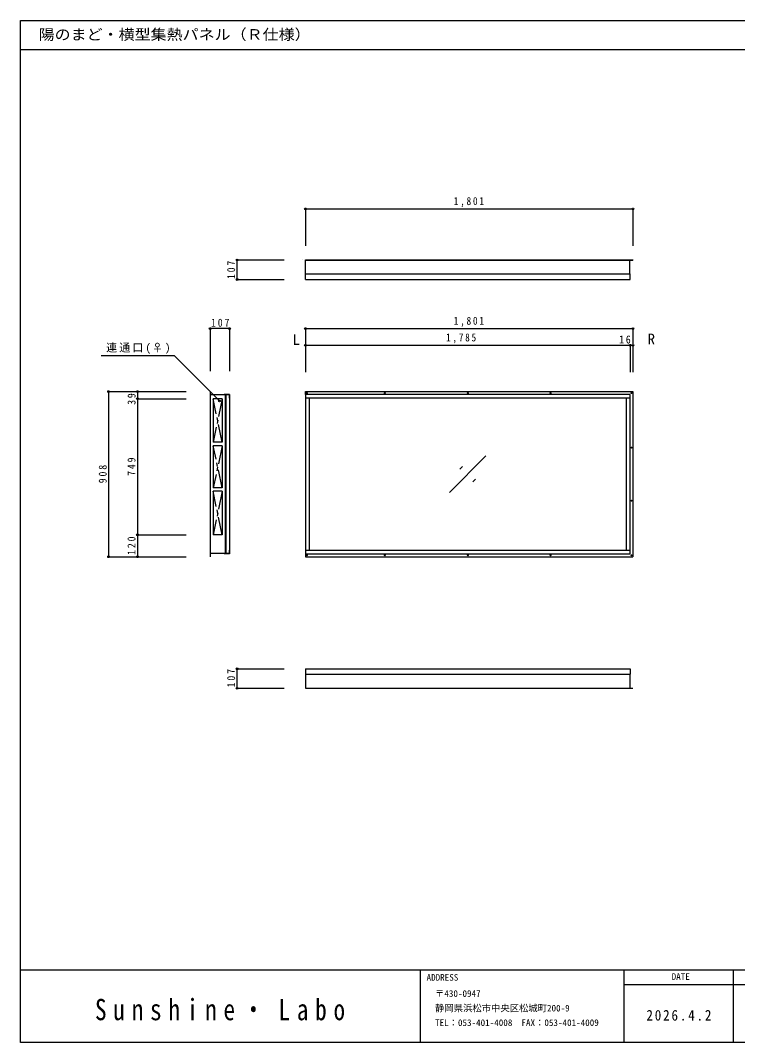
# Model space of a CAD drawing. Units: millimetres at full size, sheet at 1:20. Extents: x -8423 to 8057, y -10732 to 12708.
# Drawn here: x -8423 to -4479, y -10732 to -5112 of the extents above; entities that cross this region are included whole.
import ezdxf
from ezdxf.enums import TextEntityAlignment as Align

# ---------------------------------------------------------------- set-up
doc = ezdxf.new("R2010")
doc.units = ezdxf.units.MM
doc.header["$LTSCALE"] = 20
doc.header["$PDMODE"] = 32
doc.header["$PDSIZE"] = 10
doc.linetypes.add('CHAIN1', pattern=[8, 5, -1, 1, -1])
doc.layers.add('0-0', color=4, linetype='Continuous')
doc.styles.add('ＭＳ ゴシック', font='')
doc.styles.add('ＭＳ 明朝', font='')
doc.styles.get('ＭＳ ゴシック').set_extended_font_data('MS Gothic')
doc.styles.get('ＭＳ 明朝').set_extended_font_data('MS Mincho')

msp = doc.modelspace()

# ---------------------------------------------------------------- linework, layer by layer
at = {"layer": '0-0', "color": 5}
for p, q in [((-8422.54, -5272.42), (-342.54, -5272.42)), ((-8422.54, -10332.42), (-342.54, -10332.42)), ((-342.54, -10732.42), (-8422.54, -10732.42))]:
    msp.add_line(p, q, dxfattribs=at)
at = {"layer": '0-0'}
for p, q in [((-6854.78, -6148.92), (-6854.78, -6351.63)), ((-6854.78, -6148.92), (-5053.78, -6148.92)), ((-6854.78, -6148.92), (-6854.78, -6351.63)), ((-5053.78, -6148.92), (-5053.78, -6351.63)), ((-7231.13, -6429.52), (-6972.21, -6429.52)), ((-7231.13, -6536.52), (-7231.13, -6429.52)), ((-7231.13, -6536.52), (-6972.21, -6536.52)), ((-7272.4, -6806.94), (-7379.4, -6806.94)), ((-7379.4, -6806.94), (-7379.4, -7041.66)), ((-7272.4, -6806.94), (-7272.4, -7041.66)), ((-6854.78, -6806.94), (-5053.78, -6806.94)), ((-6854.78, -6806.94), (-6854.78, -7041.66)), ((-5053.78, -6806.94), (-5053.78, -7041.66)), ((-6854.78, -6898.58), (-5069.28, -6898.58)), ((-6854.78, -6898.58), (-6854.78, -7047.04)), ((-5069.28, -6898.58), (-5069.28, -7047.04)), ((-5069.28, -6898.58), (-5053.78, -6898.58)), ((-5053.78, -6898.58), (-5053.78, -7047.04)), ((-7978.17, -6954.9), (-7577.3, -6954.9)), ((-7327.45, -7204.76), (-7577.3, -6954.9)), ((-7937.59, -7153.09), (-7937.59, -8061.09)), ((-7937.59, -7153.09), (-7511.2, -7153.09)), ((-7779.09, -7153.09), (-7779.09, -7192.09)), ((-7779.09, -7153.09), (-7511.2, -7153.09)), ((-7779.09, -7192.09), (-7511.2, -7192.09)), ((-7779.09, -7192.09), (-7779.09, -7941.09)), ((-7312.9, -7192.09), (-7362.9, -7192.09)), ((-7362.9, -7192.09), (-7362.9, -7431.76)), ((-6854.78, -7168.59), (-6854.78, -7153.09)), ((-7312.9, -7451.76), (-7312.9, -7681.43)), ((-6062.78, -7707.09), (-5862.78, -7507.09)), ((-6005.21, -7578.81), (-5991.07, -7564.67)), ((-5934.5, -7649.52), (-5920.36, -7635.38)), ((-7312.9, -7681.43), (-7362.9, -7681.43)), ((-7312.9, -7701.43), (-7312.9, -7941.09)), ((-7779.09, -7941.09), (-7511.2, -7941.09)), ((-7779.09, -7941.09), (-7779.09, -8061.09)), ((-7312.9, -7941.09), (-7362.9, -7941.09)), ((-7937.59, -8061.09), (-7511.2, -8061.09)), ((-7779.09, -8061.09), (-7511.2, -8061.09)), ((-6854.78, -8045.59), (-6854.78, -8061.09)), ((-6854.78, -8061.09), (-5053.78, -8061.09)), ((-7231.13, -8784.66), (-7231.13, -8677.66)), ((-7231.13, -8677.66), (-6972.21, -8677.66)), ((-7231.13, -8784.66), (-6972.21, -8784.66))]:
    msp.add_line(p, q, dxfattribs=at)
at = {"layer": '0-0', "color": 7}
for p, q in [((-6871.78, -6429.52), (-6871.66, -6429.52)), ((-6854.78, -6536.52), (-6854.78, -6429.52)), ((-6854.78, -6430.02), (-5053.78, -6430.02)), ((-6854.78, -6430.52), (-5071.78, -6430.52)), ((-5071.78, -6506.52), (-5071.78, -6430.02)), ((-6854.78, -6506.52), (-5069.28, -6506.52)), ((-5069.28, -6536.52), (-5069.28, -6506.52)), ((-6854.78, -6536.52), (-5069.28, -6536.52)), ((-7379.4, -7153.09), (-7379.4, -8061.09)), ((-7379.4, -7153.09), (-7378.4, -7153.09)), ((-7378.9, -7153.09), (-7378.9, -8061.09)), ((-7294.4, -7171.09), (-7378.9, -7171.09)), ((-7295.9, -7171.59), (-7378.9, -7171.59)), ((-7378.4, -7153.09), (-7378.4, -7171.09)), ((-7274.4, -7170.09), (-7302.4, -7170.09)), ((-7295.4, -7171.09), (-7295.4, -8043.09)), ((-7294.4, -7170.09), (-7294.4, -8044.09)), ((-7292.4, -7170.09), (-7292.4, -8044.09)), ((-7274.4, -7170.09), (-7274.4, -7188.59)), ((-7272.4, -7188.59), (-7274.4, -7188.59)), ((-7272.4, -7168.59), (-7272.4, -8045.59)), ((-6854.78, -7168.59), (-6854.78, -8045.59)), ((-5069.28, -7188.59), (-6854.78, -7188.59)), ((-6834.78, -7188.59), (-6834.78, -8025.59)), ((-5089.28, -8025.59), (-5089.28, -7188.59)), ((-6854.78, -8025.59), (-5069.28, -8025.59)), ((-7379.4, -8061.09), (-7378.4, -8061.09)), ((-7294.4, -8043.09), (-7378.9, -8043.09)), ((-7378.4, -8043.09), (-7378.4, -8061.09)), ((-7272.4, -8045.59), (-7302.4, -8045.59)), ((-6854.78, -8677.66), (-6854.78, -8784.66)), ((-6854.78, -8677.66), (-5069.28, -8677.66)), ((-6854.78, -8707.66), (-5069.28, -8707.66)), ((-5071.78, -8707.66), (-5071.78, -8784.16)), ((-5069.28, -8677.66), (-5069.28, -8707.66)), ((-6854.78, -8783.66), (-5071.78, -8783.66)), ((-6854.78, -8784.16), (-5053.78, -8784.16)), ((-6854.78, -8784.66), (-5053.78, -8784.66)), ((-5053.78, -8784.16), (-5053.78, -8784.66))]:
    msp.add_line(p, q, dxfattribs=at)
at = {"layer": '0-0', "linetype": 'CHAIN1'}
for p, q in [((-7312.9, -7192.09), (-7362.9, -7431.76)), ((-7312.9, -7431.76), (-7362.9, -7192.09)), ((-7312.9, -7451.76), (-7362.9, -7681.43)), ((-7312.9, -7681.43), (-7362.9, -7451.76)), ((-7312.9, -7701.43), (-7362.9, -7941.09)), ((-7312.9, -7941.09), (-7362.9, -7701.43))]:
    msp.add_line(p, q, dxfattribs=at)
at = {"layer": '0-0', "color": 2}
for p, q in [((-6222.54, -10732.42), (-6222.54, -10332.42)), ((-5102.54, -10732.42), (-5102.54, -10332.42)), ((-4502.54, -10332.42), (-4502.54, -10732.42)), ((-5102.54, -10412.42), (-4242.54, -10412.42))]:
    msp.add_line(p, q, dxfattribs=at)
at = {"layer": '0-0', "color": 5}
msp.add_lwpolyline([(-8422.54, -10732.42), (-8422.54, -5112.42), (-342.54, -5112.42)], dxfattribs=at)
at = {"layer": '0-0', "color": 7}
for points in [[(-6854.78, -6429.52), (-5053.78, -6429.52), (-5053.78, -6430.02)], [(-7295.9, -7171.59), (-7295.9, -8042.59), (-7378.9, -8042.59)], [(-7272.4, -7168.59), (-7302.4, -7168.59), (-7302.4, -7170.09)], [(-6854.78, -8045.59), (-5069.28, -8045.59), (-5069.28, -7168.59), (-6854.78, -7168.59)], [(-7272.4, -8025.59), (-7274.4, -8025.59), (-7274.4, -8044.09), (-7302.4, -8044.09), (-7302.4, -8045.59)]]:
    msp.add_lwpolyline(points, dxfattribs=at)
at = {"layer": '0-0'}
for points in [[(-7312.9, -7192.09), (-7312.9, -7431.76), (-7362.9, -7431.76)], [(-6854.78, -7153.09), (-5053.78, -7153.09), (-5053.78, -8061.09)], [(-7312.9, -7451.76), (-7362.9, -7451.76), (-7362.9, -7681.43)], [(-7312.9, -7701.43), (-7362.9, -7701.43), (-7362.9, -7941.09)]]:
    msp.add_lwpolyline(points, dxfattribs=at)
for centre in [(-6847.78, -7161.09), (-6417.78, -7161.09), (-5962.78, -7161.09), (-5507.78, -7161.09), (-5061.78, -7161.09), (-5061.78, -7461.09), (-5061.78, -7753.09), (-6847.78, -8053.09), (-6417.78, -8053.09), (-5962.78, -8053.09), (-5507.78, -8053.09), (-5061.78, -8053.09)]:
    msp.add_circle(centre, 2.5, dxfattribs=at)
at = {"layer": '0-0', "color": 5}
for p in [(-6854.78, -6148.92), (-5053.78, -6148.92), (-7231.13, -6429.52), (-7231.13, -6536.52), (-7379.4, -6806.94), (-7272.4, -6806.94), (-6854.78, -6806.94), (-5053.78, -6806.94), (-6854.78, -6898.58), (-5069.28, -6898.58), (-5053.78, -6898.58), (-7937.59, -7153.09), (-7779.09, -7153.09), (-7779.09, -7192.09), (-7327.45, -7204.76), (-7779.09, -7941.09), (-7937.59, -8061.09), (-7779.09, -8061.09), (-7231.13, -8677.66), (-7231.13, -8784.66)]:
    msp.add_point(p, dxfattribs=at)

# ---------------------------------------------------------------- texts
at = {"layer": '0-0', "color": 7, "style": 'ＭＳ ゴシック', "width": 1.1}
msp.add_text('陽のまど・横型集熱パネル（Ｒ仕様）', height=58.65, dxfattribs=at).set_placement((-8322.61, -5236.54), align=Align.BOTTOM_LEFT)
at = {"layer": '0-0', "color": 7, "style": 'ＭＳ ゴシック'}
for s, p in [('L', (-6925.38, -6913.87)), ('R', (-4972.75, -6910.6))]:
    msp.add_text(s, height=58.65, dxfattribs=at).set_placement(p, align=Align.BOTTOM_LEFT)
at = {"layer": '0-0', "style": 'ＭＳ ゴシック'}
for s, p in [('ADDRESS', (-6188.99, -10403.45)), ('DATE', (-4841.19, -10398.68)), ('〒430-0947', (-6142.54, -10492.42)), ('静岡県浜松市中央区松城町200-9', (-6142.54, -10572.42)), ('TEL：053-401-4008  FAX：053-401-4009', (-6142.54, -10652.42))]:
    msp.add_text(s, height=36.66, dxfattribs=at).set_placement(p, align=Align.BOTTOM_LEFT)
at = {"layer": '0-0', "color": 7, "attachment_point": 7, "style": 'ＭＳ ゴシック'}
for s, insert, char_height in [('\\T1.38;\\W0.85;1,801', (-6039.28, -6138.92), 43.99), ('\\T1.38;\\W0.85;1,801', (-6039.28, -6796.94), 43.99), ('\\T1.38;\\W0.9;107', (-7374.4, -6796.94), 43.99), ('\\T1.38;\\W0.85;1,785', (-6082.03, -6888.58), 43.99), ('\\T1.36;\\W0.9;16', (-5129.9, -6889.37), 43.99), ('\\T1.2;連通口(♀)', (-7951.12, -6945.14), 43.99), ('\\T1.28;\\W0.9;2026.4.2', (-4980.04, -10612.42), 58.65)]:
    msp.add_mtext(s, dxfattribs=dict(at, insert=insert, char_height=char_height))
at = {"layer": '0-0', "color": 7, "char_height": 43.99, "attachment_point": 7, "rotation": 90, "style": 'ＭＳ ゴシック'}
for s, insert in [('\\T1.38;\\W0.9;107', (-7241.13, -6534.52)), ('\\T1.36;\\W0.9;39', (-7788.79, -7225.77)), ('\\T1.38;\\W0.9;749', (-7789.09, -7616.59)), ('\\T1.38;\\W0.9;908', (-7947.59, -7657.09)), ('\\T1.38;\\W0.9;120', (-7789.09, -8051.09)), ('\\T1.38;\\W0.9;107', (-7241.13, -8779.66))]:
    msp.add_mtext(s, dxfattribs=dict(at, insert=insert))
at = {"layer": '0-0', "color": 2, "insert": (-8012.48, -10611.78), "char_height": 117.3, "attachment_point": 7, "style": 'ＭＳ 明朝'}
msp.add_mtext('\\T1.58;\\W0.8;Sunshine・Labo', dxfattribs=at)

doc.saveas('drawing.dxf')
